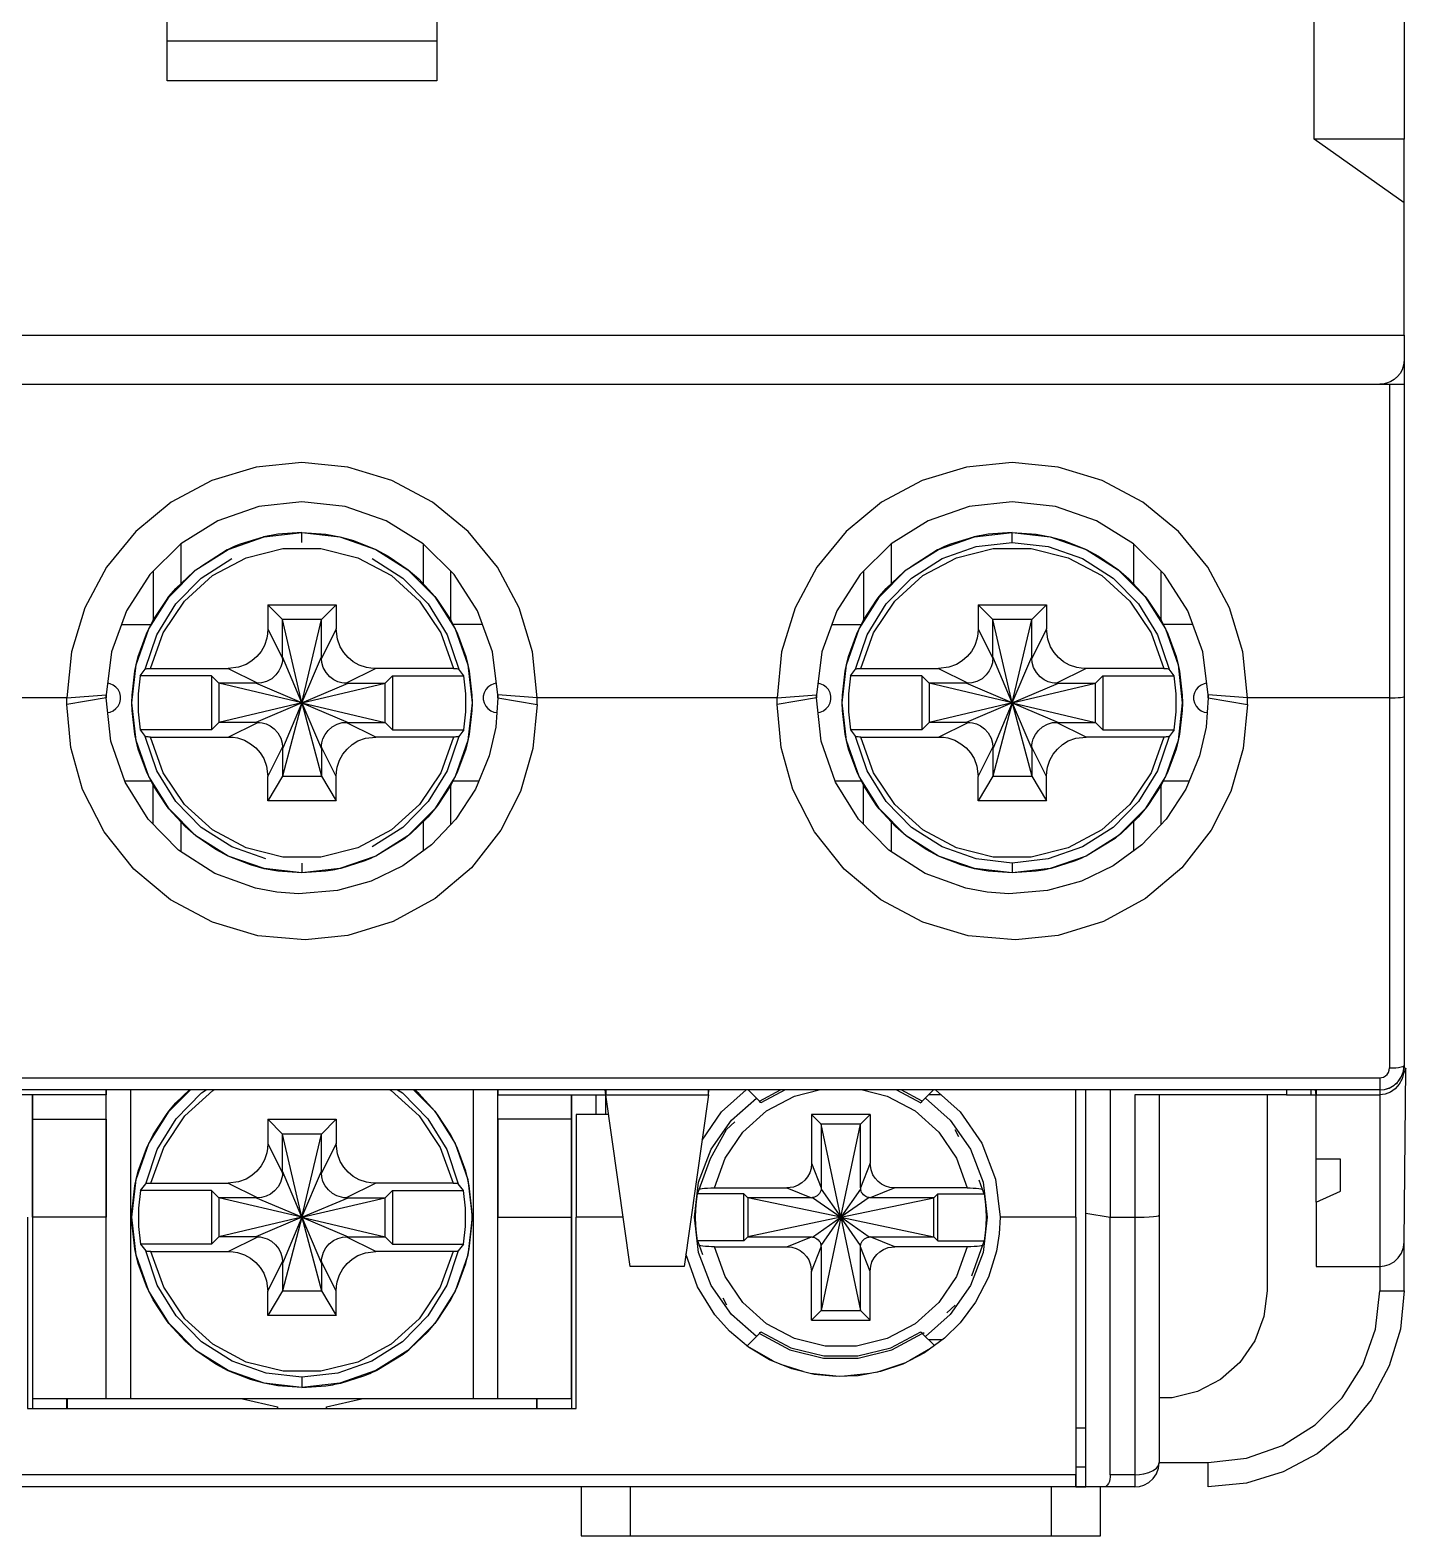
# Model space of a CAD drawing. Header units: millimetres. Extents: x 0 to 57, y 0 to 84.2.
# Drawn here: x 28.95 to 57.03, y 0 to 30.73 of the extents above; entities that cross this region are included whole.
import ezdxf

# ---------------------------------------------------------------- set-up
doc = ezdxf.new("R2010")
doc.units = ezdxf.units.MM

# ---------------------------------------------------------------- blocks, each defined once
blk = doc.blocks.new('LS_39d7f81b31e35bc3add33e63eb86f204_FACE_0')
at = {"color": 141, "linetype": 'Continuous', "true_color": 0x40d9ff}
for p, q in [((57, 56.5), (57, 28.5)), ((37.25, 30.5), (31.75, 30.5)), ((57, 28.5), (55.162, 28.5)), ((57, 27.2), (55.162, 28.5)), ((57, 27.2), (57, 28.5)), ((57, 24.5), (57, 27.2)), ((12, 24.5), (57, 24.5)), ((56.7, 23.5), (56.7, 17.1)), ((32.028, 20.245), (32.028, 19.429)), ((36.972, 20.245), (36.972, 19.429)), ((46.528, 20.245), (46.528, 19.429)), ((51.472, 20.245), (51.472, 19.429)), ((31.461, 19.687), (31.461, 18.681)), ((37.539, 18.681), (37.539, 19.687)), ((45.961, 19.687), (45.961, 18.681)), ((52.039, 18.681), (52.039, 19.687)), ((32.028, 19.409), (32.028, 19.407)), ((46.528, 19.409), (46.528, 19.407)), ((33.8, 19), (35.2, 19)), ((34.1, 18.7), (33.8, 19)), ((34.9, 18.7), (35.2, 19)), ((48.3, 19), (49.7, 19)), ((48.6, 18.7), (48.3, 19)), ((49.4, 18.7), (49.7, 19)), ((30.815, 18.6), (31.42, 18.6)), ((34.1, 17.94), (34.1, 18.7)), ((34.9, 18.7), (34.1, 18.7)), ((34.5, 17), (34.1, 18.7)), ((34.5, 17), (34.9, 18.7)), ((34.9, 17.94), (34.9, 18.7)), ((38.185, 18.6), (37.58, 18.6)), ((45.315, 18.6), (45.92, 18.6)), ((48.6, 17.94), (48.6, 18.7)), ((49.4, 18.7), (48.6, 18.7)), ((49, 17), (48.6, 18.7)), ((49, 17), (49.4, 18.7)), ((49.4, 17.94), (49.4, 18.7)), ((52.685, 18.6), (52.08, 18.6)), ((34.5, 17), (34.1, 17.94)), ((34.5, 17), (34.9, 17.94)), ((49, 17), (48.6, 17.94)), ((49, 17), (49.4, 17.94)), ((32.65, 17.55), (32.65, 16.45)), ((32.8, 17.4), (32.65, 17.55)), ((36.2, 17.4), (36.35, 17.55)), ((36.35, 17.55), (36.35, 16.45)), ((47.15, 17.55), (47.15, 16.45)), ((47.3, 17.4), (47.15, 17.55)), ((50.7, 17.4), (50.85, 17.55)), ((50.85, 17.55), (50.85, 16.45)), ((32.8, 17.4), (32.8, 16.6)), ((34.5, 17), (32.8, 17.4)), ((33.56, 17.4), (32.8, 17.4)), ((34.5, 17), (33.56, 17.4)), ((34.5, 17), (36.2, 17.4)), ((34.5, 17), (35.44, 17.4)), ((35.44, 17.4), (36.2, 17.4)), ((36.2, 16.6), (36.2, 17.4)), ((47.3, 17.4), (47.3, 16.6)), ((49, 17), (47.3, 17.4)), ((48.06, 17.4), (47.3, 17.4)), ((49, 17), (48.06, 17.4)), ((49, 17), (50.7, 17.4)), ((49, 17), (49.94, 17.4)), ((49.94, 17.4), (50.7, 17.4)), ((50.7, 16.6), (50.7, 17.4)), ((29.701, 17.1), (24.799, 17.1)), ((34.5, 17), (32.8, 16.6)), ((34.5, 17), (33.56, 16.6)), ((34.5, 17), (34.1, 15.5)), ((34.5, 17), (34.1, 16.06)), ((34.5, 17), (36.2, 16.6)), ((34.5, 17), (34.9, 15.5)), ((34.5, 17), (35.44, 16.6)), ((34.5, 17), (34.9, 16.06)), ((44.201, 17.1), (39.299, 17.1)), ((49, 17), (47.3, 16.6)), ((49, 17), (48.06, 16.6)), ((49, 17), (48.6, 15.5)), ((49, 17), (48.6, 16.06)), ((49, 17), (50.7, 16.6)), ((49, 17), (49.4, 15.5)), ((49, 17), (49.94, 16.6)), ((49, 17), (49.4, 16.06)), ((56.7, 17.1), (53.799, 17.1)), ((56.7, 17.1), (56.7, 9.548)), ((32.8, 16.6), (32.65, 16.45)), ((33.56, 16.6), (32.8, 16.6)), ((35.44, 16.6), (36.2, 16.6)), ((36.2, 16.6), (36.35, 16.45)), ((47.3, 16.6), (47.15, 16.45)), ((48.06, 16.6), (47.3, 16.6)), ((49.94, 16.6), (50.7, 16.6)), ((50.7, 16.6), (50.85, 16.45)), ((34.1, 16.06), (34.1, 15.5)), ((34.9, 16.06), (34.9, 15.5)), ((48.6, 16.06), (48.6, 15.5)), ((49.4, 16.06), (49.4, 15.5)), ((31.42, 15.4), (30.882, 15.4)), ((34.1, 15.5), (33.8, 15)), ((34.1, 15.5), (34.9, 15.5)), ((34.9, 15.5), (35.2, 15)), ((38.107, 15.4), (37.58, 15.4)), ((45.92, 15.4), (45.382, 15.4)), ((48.6, 15.5), (48.3, 15)), ((48.6, 15.5), (49.4, 15.5)), ((49.4, 15.5), (49.7, 15)), ((52.607, 15.4), (52.08, 15.4)), ((31.461, 14.52), (31.461, 15.319)), ((37.539, 14.516), (37.539, 15.319)), ((45.961, 14.52), (45.961, 15.319)), ((52.039, 14.516), (52.039, 15.319)), ((35.2, 15), (33.8, 15)), ((49.7, 15), (48.3, 15)), ((32.028, 14.571), (32.028, 13.963)), ((36.972, 14.571), (36.972, 13.972)), ((46.528, 14.571), (46.528, 13.963)), ((51.472, 14.571), (51.472, 13.972)), ((57, 9.6), (57, 9.548)), ((40.5, 9), (40.5, 8.6)), ((40.7, 9), (40.692, 9.1)), ((40.7, 9.1), (40.7, 9)), ((40.7, 8.6), (40.7, 9)), ((40.7, 9), (42.8, 9)), ((42.8, 9), (42.808, 9.1)), ((42.8, 9), (42.8, 9.1)), ((47.543, 9), (47.293, 9)), ((50.3, 6.5), (50.3, 9.1)), ((50.5, 6.587), (50.5, 9.1)), ((51, 9.1), (51, 6.5)), ((55.1, 9), (55.1, 9.1)), ((55.1, 9), (55.2, 9)), ((55.2, 9), (55.192, 9.1)), ((30.5, 8.5), (30.5, 6.5)), ((33.8, 8.5), (35.2, 8.5)), ((34.1, 8.2), (33.8, 8.5)), ((34.9, 8.2), (35.2, 8.5)), ((38.5, 8.5), (38.5, 6.5)), ((45.1, 8.4), (44.9, 8.6)), ((46.1, 8.6), (44.9, 8.6)), ((45.1, 8.4), (45.1, 7.102)), ((45.9, 8.4), (45.1, 8.4)), ((45.5, 6.5), (45.1, 8.4)), ((45.5, 6.5), (45.9, 8.4)), ((45.9, 8.4), (46.1, 8.6)), ((45.9, 7.102), (45.9, 8.4)), ((34.1, 7.44), (34.1, 8.2)), ((34.9, 8.2), (34.1, 8.2)), ((34.5, 6.5), (34.1, 8.2)), ((34.5, 6.5), (34.9, 8.2)), ((34.9, 7.44), (34.9, 8.2)), ((47.912, 8.144), (47.831, 8.287)), ((34.5, 6.5), (34.1, 7.44)), ((34.5, 6.5), (34.9, 7.44)), ((32.65, 7.05), (32.65, 5.95)), ((32.8, 6.9), (32.65, 7.05)), ((32.8, 6.9), (32.8, 6.1)), ((34.5, 6.5), (32.8, 6.9)), ((33.56, 6.9), (32.8, 6.9)), ((34.5, 6.5), (33.56, 6.9)), ((34.5, 6.5), (36.2, 6.9)), ((34.5, 6.5), (35.44, 6.9)), ((35.44, 6.9), (36.2, 6.9)), ((36.2, 6.9), (36.35, 7.05)), ((36.2, 6.1), (36.2, 6.9)), ((36.35, 7.05), (36.35, 5.95)), ((43.6, 6.9), (43.52, 6.98)), ((43.52, 6.02), (43.52, 6.98)), ((43.6, 6.9), (43.6, 6.1)), ((45.5, 6.5), (43.6, 6.9)), ((44.898, 6.9), (43.6, 6.9)), ((45.5, 6.5), (47.4, 6.9)), ((47.4, 6.9), (46.102, 6.9)), ((47.4, 6.9), (47.48, 6.98)), ((47.4, 6.1), (47.4, 6.9)), ((47.48, 6.02), (47.48, 6.98)), ((30.5, 2.8), (30.5, 6.5)), ((34.5, 6.5), (32.8, 6.1)), ((34.5, 6.5), (33.56, 6.1)), ((34.5, 6.5), (34.1, 5)), ((34.5, 6.5), (34.1, 5.56)), ((34.5, 6.5), (36.2, 6.1)), ((34.5, 6.5), (34.9, 5)), ((34.5, 6.5), (35.44, 6.1)), ((34.5, 6.5), (34.9, 5.56)), ((38.5, 2.8), (38.5, 6.5)), ((41.057, 6.5), (40.1, 6.5)), ((42.514, 6.5), (42.535, 6.5)), ((45.5, 6.5), (43.6, 6.1)), ((45.5, 6.5), (45.1, 4.6)), ((45.5, 6.5), (45.9, 4.6)), ((45.5, 6.5), (47.4, 6.1)), ((48.486, 6.5), (48.465, 6.5)), ((50.3, 6.5), (48.75, 6.5)), ((50.3, 6.5), (50.3, 1.248)), ((50.5, 6.587), (51, 6.5)), ((50.5, 1), (50.5, 6.587)), ((32.8, 6.1), (32.65, 5.95)), ((33.56, 6.1), (32.8, 6.1)), ((35.44, 6.1), (36.2, 6.1)), ((36.2, 6.1), (36.35, 5.95)), ((43.6, 6.1), (43.52, 6.02)), ((43.6, 6.1), (44.898, 6.1)), ((45.1, 5.898), (45.1, 4.6)), ((45.9, 4.6), (45.9, 5.898)), ((46.102, 6.1), (47.4, 6.1)), ((47.4, 6.1), (47.48, 6.02)), ((34.1, 5.56), (34.1, 5)), ((34.9, 5.56), (34.9, 5)), ((34.1, 5), (33.8, 4.5)), ((34.1, 5), (34.9, 5)), ((34.9, 5), (35.2, 4.5)), ((43.088, 4.856), (43.169, 4.713)), ((47.665, 4.548), (47.836, 4.708)), ((35.2, 4.5), (33.8, 4.5)), ((45.1, 4.6), (44.9, 4.4)), ((44.9, 4.4), (46.1, 4.4)), ((45.1, 4.6), (45.9, 4.6)), ((45.9, 4.6), (46.1, 4.4)), ((43.838, 4.131), (43.585, 3.878)), ((47.41, 3.883), (47.162, 4.131)), ((47.17, 4.123), (47.203, 4.147)), ((47.57, 4), (47.293, 4)), ((44.123, 3.562), (43.6, 3.866)), ((47.331, 3.826), (46.911, 3.582)), ((44.732, 3.351), (44.275, 3.5)), ((46.8, 3.524), (46.226, 3.337)), ((45.465, 3.254), (44.874, 3.316)), ((46.089, 3.312), (45.576, 3.258)), ((29.703, 2.6), (29.703, 2.8)), ((29.707, 2.8), (29.707, 2.6)), ((39.293, 2.6), (39.293, 2.8)), ((39.297, 2.8), (39.297, 2.6)), ((50.5, 2.2), (50.3, 2.2)), ((50.3, 1.248), (18.7, 1.248)), ((50.5, 1.4), (50.3, 1.4)), ((50.876, 1), (18.124, 1)), ((50.3, 1), (18.7, 1)), ((50.3, 1), (50.5, 1)), ((50.876, 1), (50.5, 1)), ((51.5, 1), (50.876, 1))]:
    blk.add_line(p, q, dxfattribs=at)
for points in [[(37.25, 29.692), (31.75, 29.692), (31.75, 35.2), (37.25, 35.2), (37.25, 29.692)], [(55.162, 28.5), (55.162, 32.4), (44.9, 32.4), (44.9, 33)], [(57, 24.5), (57, 24), (57, 23.5)], [(57, 24), (56.989, 23.891), (56.959, 23.796), (56.916, 23.721), (56.861, 23.654), (56.794, 23.597), (56.724, 23.553), (56.662, 23.526), (56.589, 23.507), (56.5, 23.5)], [(56.896, 23.696), (56.891, 23.688), (56.881, 23.678)], [(12.3, 23.5), (12.5, 23.5), (56.5, 23.5), (56.7, 23.5)], [(56.612, 23.513), (56.611, 23.513), (56.611, 23.512)], [(56.7, 23.5), (56.992, 23.5), (57, 23.5)], [(56.7, 23.5), (56.767, 23.5), (56.83, 23.5), (56.887, 23.5), (56.935, 23.5), (56.97, 23.5), (56.992, 23.5)], [(56.718, 23.55), (56.717, 23.55), (56.714, 23.548)], [(56.831, 23.629), (56.812, 23.609), (56.8, 23.602)], [(57, 23.5), (57, 17.126), (57, 9.6)], [(39.299, 17.1), (39.208, 18.036), (38.934, 18.937), (38.491, 19.767), (37.894, 20.494), (37.167, 21.091), (36.337, 21.534), (35.436, 21.808), (34.5, 21.9), (33.564, 21.808), (32.663, 21.534), (31.833, 21.091), (31.106, 20.494), (30.509, 19.767), (30.066, 18.937), (29.792, 18.036), (29.701, 17.1)], [(53.799, 17.1), (53.708, 18.036), (53.434, 18.937), (52.991, 19.767), (52.394, 20.494), (51.667, 21.091), (50.837, 21.534), (49.936, 21.808), (49, 21.9), (48.064, 21.808), (47.163, 21.534), (46.333, 21.091), (45.606, 20.494), (45.009, 19.767), (44.566, 18.937), (44.292, 18.036), (44.201, 17.1)], [(38.5, 17.159), (38.388, 18.039), (38.085, 18.873), (37.606, 19.62), (36.974, 20.243), (36.22, 20.711), (35.382, 21.002), (34.5, 21.1), (33.618, 21.002), (32.78, 20.711), (32.026, 20.243), (31.394, 19.62), (30.915, 18.873), (30.612, 18.039), (30.5, 17.159)], [(53, 17.159), (52.888, 18.039), (52.585, 18.873), (52.106, 19.62), (51.474, 20.243), (50.72, 20.711), (49.882, 21.002), (49, 21.1), (48.118, 21.002), (47.28, 20.711), (46.526, 20.243), (45.894, 19.62), (45.415, 18.873), (45.112, 18.039), (45, 17.159)], [(34.5, 13.529), (33.728, 13.616), (32.994, 13.872), (32.336, 14.286), (31.786, 14.836), (31.372, 15.494), (31.116, 16.228), (31.029, 17), (31.116, 17.772), (31.372, 18.506), (31.786, 19.164), (32.336, 19.714), (32.994, 20.128), (33.728, 20.384), (34.5, 20.471)], [(34.5, 20.473), (34.01, 20.438), (33.871, 20.415), (33.826, 20.407), (33.72, 20.384), (33.716, 20.383), (33.706, 20.381), (33.237, 20.235), (33.116, 20.185), (33.078, 20.168), (33.06, 20.16), (32.982, 20.123), (32.979, 20.122), (32.973, 20.119), (32.435, 19.776)], [(34.5, 20.272), (34.5, 20.471), (34.5, 20.473)], [(34.5, 20.473), (34.99, 20.438), (35.273, 20.386), (35.55, 20.31), (36.007, 20.129), (36.26, 19.993), (36.665, 19.715), (36.882, 19.527), (37.215, 19.165), (37.269, 19.095), (37.537, 18.683), (37.629, 18.507), (37.675, 18.406), (37.842, 17.944), (37.886, 17.773), (37.913, 17.643), (37.969, 17.155), (37.973, 17), (37.969, 16.845), (37.913, 16.357), (37.886, 16.227), (37.842, 16.056), (37.675, 15.594), (37.629, 15.493), (37.537, 15.317), (37.269, 14.905), (37.215, 14.835), (37.072, 14.666), (36.717, 14.327), (36.691, 14.306), (36.683, 14.3), (36.68, 14.297), (36.678, 14.295), (36.619, 14.249), (36.612, 14.243), (36.598, 14.232), (36.567, 14.21), (36.027, 13.881), (36.021, 13.878), (36.018, 13.877), (35.94, 13.84), (35.922, 13.832), (35.884, 13.815), (35.763, 13.765), (35.294, 13.619), (35.284, 13.617), (35.28, 13.616), (35.174, 13.593), (35.129, 13.585), (34.99, 13.562), (34.5, 13.527)], [(34.5, 20.471), (35.272, 20.384), (36.006, 20.128), (36.664, 19.714), (37.214, 19.164), (37.628, 18.506), (37.884, 17.772), (37.971, 17), (37.884, 16.228), (37.628, 15.494), (37.214, 14.836), (36.664, 14.286), (36.006, 13.872), (35.272, 13.616), (34.5, 13.529)], [(49, 13.529), (48.228, 13.616), (47.494, 13.872), (46.836, 14.286), (46.286, 14.836), (45.872, 15.494), (45.616, 16.228), (45.529, 17), (45.616, 17.772), (45.872, 18.506), (46.286, 19.164), (46.836, 19.714), (47.494, 20.128), (48.228, 20.384), (49, 20.471)], [(49, 20.473), (48.51, 20.438), (48.371, 20.415), (48.326, 20.407), (48.22, 20.384), (48.216, 20.383), (48.206, 20.381), (47.737, 20.235), (47.616, 20.185), (47.578, 20.168), (47.56, 20.16), (47.482, 20.123), (47.479, 20.122), (47.473, 20.119), (46.935, 19.776)], [(49, 20.272), (49, 20.471), (49, 20.473)], [(49, 20.473), (49.49, 20.438), (49.773, 20.386), (50.05, 20.31), (50.507, 20.129), (50.76, 19.993), (51.165, 19.715), (51.382, 19.527), (51.715, 19.165), (51.769, 19.095), (52.037, 18.683), (52.129, 18.507), (52.175, 18.406), (52.342, 17.944), (52.386, 17.773), (52.413, 17.643), (52.469, 17.155), (52.473, 17), (52.469, 16.845), (52.413, 16.357), (52.386, 16.227), (52.342, 16.056), (52.175, 15.594), (52.129, 15.493), (52.037, 15.317), (51.769, 14.905), (51.715, 14.835), (51.572, 14.666), (51.217, 14.327), (51.191, 14.306), (51.183, 14.3), (51.18, 14.297), (51.178, 14.295), (51.119, 14.249), (51.112, 14.243), (51.098, 14.232), (51.067, 14.21), (50.527, 13.881), (50.521, 13.878), (50.518, 13.877), (50.44, 13.84), (50.422, 13.832), (50.384, 13.815), (50.263, 13.765), (49.794, 13.619), (49.784, 13.617), (49.78, 13.616), (49.674, 13.593), (49.629, 13.585), (49.49, 13.562), (49, 13.527)], [(49, 20.471), (49.772, 20.384), (50.506, 20.128), (51.164, 19.714), (51.714, 19.164), (52.128, 18.506), (52.384, 17.772), (52.471, 17), (52.384, 16.228), (52.128, 15.494), (51.714, 14.836), (51.164, 14.286), (50.506, 13.872), (49.772, 13.616), (49, 13.529)], [(31.406, 17.7), (31.668, 18.43), (32.1, 19.074), (32.675, 19.595), (33.36, 19.96), (34.112, 20.148), (34.888, 20.148), (35.64, 19.96), (36.325, 19.595), (36.9, 19.074), (37.332, 18.43), (37.594, 17.7)], [(45.801, 17.686), (46.037, 18.387), (46.424, 19.018), (46.943, 19.545), (47.568, 19.942), (48.265, 20.188), (49, 20.272)], [(45.906, 17.7), (46.168, 18.43), (46.6, 19.074), (47.175, 19.595), (47.86, 19.96), (48.612, 20.148), (49.388, 20.148), (50.14, 19.96), (50.825, 19.595), (51.4, 19.074), (51.832, 18.43), (52.094, 17.7)], [(49, 20.272), (49.735, 20.188), (50.432, 19.942), (51.057, 19.545), (51.576, 19.018), (51.963, 18.387), (52.199, 17.686)], [(34.5, 13.527), (34.01, 13.562), (33.727, 13.614), (33.45, 13.69), (32.993, 13.871), (32.74, 14.007), (32.335, 14.285), (32.118, 14.473), (31.785, 14.835), (31.731, 14.905), (31.463, 15.317), (31.371, 15.493), (31.325, 15.594), (31.158, 16.056), (31.114, 16.227), (31.087, 16.357), (31.031, 16.845), (31.027, 17), (31.031, 17.155), (31.087, 17.643), (31.114, 17.773), (31.158, 17.944), (31.325, 18.406), (31.371, 18.507), (31.463, 18.683), (31.731, 19.095), (31.785, 19.165), (31.928, 19.334), (32.283, 19.673), (32.309, 19.694), (32.317, 19.7), (32.32, 19.703), (32.322, 19.705), (32.333, 19.712)], [(31.301, 17.686), (31.537, 18.387), (31.924, 19.018), (32.443, 19.545), (33.068, 19.942)], [(35.932, 19.942), (36.557, 19.545), (37.076, 19.018), (37.463, 18.387), (37.699, 17.686)], [(49, 13.527), (48.51, 13.562), (48.227, 13.614), (47.95, 13.69), (47.493, 13.871), (47.24, 14.007), (46.835, 14.285), (46.618, 14.473), (46.285, 14.835), (46.231, 14.905), (45.963, 15.317), (45.871, 15.493), (45.825, 15.594), (45.658, 16.056), (45.614, 16.227), (45.587, 16.357), (45.531, 16.845), (45.527, 17), (45.531, 17.155), (45.587, 17.643), (45.614, 17.773), (45.658, 17.944), (45.825, 18.406), (45.871, 18.507), (45.963, 18.683), (46.231, 19.095), (46.285, 19.165), (46.428, 19.334), (46.783, 19.673), (46.809, 19.694), (46.817, 19.7), (46.82, 19.703), (46.822, 19.705), (46.833, 19.712)], [(33.8, 19), (33.8, 18.508), (34.1, 17.904), (34.1, 17.94)], [(35.2, 19), (35.2, 18.508), (34.9, 17.904), (34.9, 17.94)], [(48.3, 19), (48.3, 18.508), (48.6, 17.904), (48.6, 17.94)], [(49.7, 19), (49.7, 18.508), (49.4, 17.904), (49.4, 17.94)], [(33.8, 18.508), (33.795, 18.407), (33.781, 18.315), (33.734, 18.17), (33.665, 18.048), (33.578, 17.944), (33.478, 17.853), (33.36, 17.78), (33.204, 17.723), (32.992, 17.7)], [(36.008, 17.7), (35.907, 17.705), (35.815, 17.719), (35.67, 17.766), (35.548, 17.835), (35.444, 17.922), (35.353, 18.022), (35.28, 18.14), (35.223, 18.296), (35.2, 18.508)], [(48.3, 18.508), (48.295, 18.407), (48.281, 18.315), (48.234, 18.17), (48.165, 18.048), (48.078, 17.944), (47.978, 17.853), (47.86, 17.78), (47.704, 17.723), (47.492, 17.7)], [(50.508, 17.7), (50.407, 17.705), (50.315, 17.719), (50.17, 17.766), (50.048, 17.835), (49.944, 17.922), (49.853, 18.022), (49.78, 18.14), (49.723, 18.296), (49.7, 18.508)], [(34.1, 17.904), (34.099, 17.864), (34.093, 17.815), (34.071, 17.733), (34.029, 17.648), (33.968, 17.567), (33.884, 17.491), (33.779, 17.434), (33.677, 17.405), (33.596, 17.4)], [(35.404, 17.4), (35.364, 17.401), (35.315, 17.407), (35.233, 17.429), (35.148, 17.471), (35.067, 17.532), (34.991, 17.616), (34.934, 17.721), (34.905, 17.823), (34.9, 17.904)], [(48.6, 17.904), (48.599, 17.864), (48.593, 17.815), (48.571, 17.733), (48.529, 17.648), (48.468, 17.567), (48.384, 17.491), (48.279, 17.434), (48.177, 17.405), (48.096, 17.4)], [(49.904, 17.4), (49.864, 17.401), (49.815, 17.407), (49.733, 17.429), (49.648, 17.471), (49.567, 17.532), (49.491, 17.616), (49.434, 17.721), (49.405, 17.823), (49.4, 17.904)], [(31.194, 17.55), (31.154, 17.184), (31.154, 16.816), (31.194, 16.45)], [(32.65, 17.55), (31.194, 17.55), (31.301, 17.686)], [(31.301, 17.686), (31.307, 17.69), (31.319, 17.693), (31.336, 17.696), (31.357, 17.698), (31.381, 17.7), (31.406, 17.7)], [(31.406, 17.7), (32.992, 17.7), (33.596, 17.4), (33.56, 17.4)], [(37.594, 17.7), (36.008, 17.7), (35.404, 17.4), (35.44, 17.4)], [(36.35, 17.55), (37.806, 17.55), (37.699, 17.686)], [(37.594, 17.7), (37.619, 17.7), (37.643, 17.698), (37.664, 17.696), (37.681, 17.693), (37.693, 17.69), (37.699, 17.686)], [(37.806, 16.45), (37.846, 16.816), (37.846, 17.184), (37.806, 17.55)], [(45.694, 17.55), (45.654, 17.184), (45.654, 16.816), (45.694, 16.45)], [(47.15, 17.55), (45.694, 17.55), (45.801, 17.686)], [(45.801, 17.686), (45.807, 17.69), (45.819, 17.693), (45.836, 17.696), (45.857, 17.698), (45.881, 17.7), (45.906, 17.7)], [(45.906, 17.7), (47.492, 17.7), (48.096, 17.4), (48.06, 17.4)], [(52.094, 17.7), (50.508, 17.7), (49.904, 17.4), (49.94, 17.4)], [(50.85, 17.55), (52.306, 17.55), (52.199, 17.686)], [(52.094, 17.7), (52.119, 17.7), (52.143, 17.698), (52.164, 17.696), (52.181, 17.693), (52.193, 17.69), (52.199, 17.686)], [(52.306, 16.45), (52.346, 16.816), (52.346, 17.184), (52.306, 17.55)], [(30.533, 16.804), (30.581, 16.811), (30.646, 16.838), (30.703, 16.88), (30.749, 16.933), (30.781, 16.996), (30.798, 17.065), (30.798, 17.135), (30.781, 17.204), (30.749, 17.267), (30.703, 17.32), (30.646, 17.362), (30.581, 17.389), (30.53, 17.397)], [(38.47, 17.397), (38.419, 17.389), (38.354, 17.362), (38.297, 17.32), (38.251, 17.267), (38.219, 17.204), (38.202, 17.135), (38.202, 17.065), (38.219, 16.996), (38.251, 16.933), (38.297, 16.88), (38.354, 16.838), (38.419, 16.811), (38.478, 16.802)], [(45.033, 16.804), (45.081, 16.811), (45.146, 16.838), (45.203, 16.88), (45.249, 16.933), (45.281, 16.996), (45.298, 17.065), (45.298, 17.135), (45.281, 17.204), (45.249, 17.267), (45.203, 17.32), (45.146, 17.362), (45.081, 17.389), (45.03, 17.397)], [(52.97, 17.397), (52.919, 17.389), (52.854, 17.362), (52.797, 17.32), (52.751, 17.267), (52.719, 17.204), (52.702, 17.135), (52.702, 17.065), (52.719, 16.996), (52.751, 16.933), (52.797, 16.88), (52.854, 16.838), (52.919, 16.811), (52.978, 16.802)], [(29.701, 17.1), (30.5, 17.159), (30.5, 17.1), (29.7, 16.961), (29.701, 17.1)], [(39.3, 16.961), (39.215, 16.065), (38.96, 15.186), (38.56, 14.4), (37.958, 13.632), (37.216, 13.003), (36.364, 12.538), (35.435, 12.253), (34.564, 12.162), (33.6, 12.246), (32.673, 12.522), (31.817, 12.981), (31.07, 13.603), (30.462, 14.366), (30.023, 15.231), (29.78, 16.088), (29.7, 16.961)], [(30.5, 17.099), (30.5, 17.1), (30.501, 17.162)], [(38.5, 17.1), (38.455, 16.501), (38.321, 15.917), (38.041, 15.24), (37.644, 14.627), (37.145, 14.1), (36.562, 13.672), (35.914, 13.358), (35.222, 13.166), (34.429, 13.101), (33.988, 13.133), (33.554, 13.214), (32.724, 13.516), (31.98, 13.994), (31.358, 14.625), (30.889, 15.378), (30.599, 16.216), (30.5, 17.1)], [(38.5, 17.098), (38.5, 17.1), (38.499, 17.162)], [(39.299, 17.1), (38.5, 17.159), (38.5, 17.1), (39.3, 16.961), (39.299, 17.1)], [(44.201, 17.1), (45, 17.159), (45, 17.1), (44.2, 16.961), (44.201, 17.1)], [(53.8, 16.961), (53.715, 16.065), (53.46, 15.186), (53.06, 14.4), (52.458, 13.632), (51.716, 13.003), (50.864, 12.538), (49.935, 12.253), (49.064, 12.162), (48.1, 12.246), (47.173, 12.522), (46.317, 12.981), (45.57, 13.603), (44.962, 14.366), (44.523, 15.231), (44.28, 16.088), (44.2, 16.961)], [(45, 17.099), (45, 17.1), (45.001, 17.162)], [(53, 17.1), (52.955, 16.501), (52.821, 15.917), (52.541, 15.24), (52.144, 14.627), (51.645, 14.1), (51.062, 13.672), (50.414, 13.358), (49.722, 13.166), (48.929, 13.101), (48.488, 13.133), (48.054, 13.214), (47.224, 13.516), (46.48, 13.994), (45.858, 14.625), (45.389, 15.378), (45.099, 16.216), (45, 17.1)], [(53, 17.098), (53, 17.1), (52.999, 17.162)], [(53.799, 17.1), (53, 17.159), (53, 17.1), (53.8, 16.961), (53.799, 17.1)], [(56.7, 17.1), (56.758, 17.101), (56.815, 17.102), (56.876, 17.105), (56.928, 17.109), (56.967, 17.114), (56.992, 17.12), (57, 17.126)], [(31.406, 16.3), (32.992, 16.3), (33.596, 16.6), (33.56, 16.6)], [(33.596, 16.6), (33.636, 16.599), (33.685, 16.593), (33.767, 16.571), (33.852, 16.529), (33.933, 16.468), (34.009, 16.384), (34.066, 16.279), (34.095, 16.177), (34.1, 16.096)], [(34.9, 16.096), (34.901, 16.136), (34.907, 16.185), (34.929, 16.267), (34.971, 16.352), (35.032, 16.433), (35.116, 16.509), (35.221, 16.566), (35.323, 16.595), (35.404, 16.6)], [(37.594, 16.3), (36.008, 16.3), (35.404, 16.6), (35.44, 16.6)], [(45.906, 16.3), (47.492, 16.3), (48.096, 16.6), (48.06, 16.6)], [(48.096, 16.6), (48.136, 16.599), (48.185, 16.593), (48.267, 16.571), (48.352, 16.529), (48.433, 16.468), (48.509, 16.384), (48.566, 16.279), (48.595, 16.177), (48.6, 16.096)], [(49.4, 16.096), (49.401, 16.136), (49.407, 16.185), (49.429, 16.267), (49.471, 16.352), (49.532, 16.433), (49.616, 16.509), (49.721, 16.566), (49.823, 16.595), (49.904, 16.6)], [(52.094, 16.3), (50.508, 16.3), (49.904, 16.6), (49.94, 16.6)], [(32.65, 16.45), (31.194, 16.45), (31.301, 16.314)], [(31.406, 16.3), (31.381, 16.3), (31.357, 16.302), (31.336, 16.304), (31.319, 16.307), (31.307, 16.31), (31.301, 16.314)], [(33.765, 13.812), (33.068, 14.058), (32.443, 14.455), (31.924, 14.982), (31.537, 15.613), (31.301, 16.314)], [(37.594, 16.3), (37.332, 15.57), (36.9, 14.926), (36.325, 14.405), (35.64, 14.04), (34.888, 13.852), (34.112, 13.852), (33.36, 14.04), (32.675, 14.405), (32.1, 14.926), (31.668, 15.57), (31.406, 16.3)], [(32.992, 16.3), (33.093, 16.295), (33.185, 16.281), (33.33, 16.234), (33.452, 16.165), (33.556, 16.078), (33.647, 15.978), (33.72, 15.86), (33.777, 15.704), (33.8, 15.492)], [(35.2, 15.492), (35.205, 15.593), (35.219, 15.685), (35.266, 15.83), (35.335, 15.952), (35.422, 16.056), (35.522, 16.147), (35.64, 16.22), (35.796, 16.277), (36.008, 16.3)], [(37.699, 16.314), (37.463, 15.613), (37.076, 14.982), (36.557, 14.455), (35.932, 14.058)], [(36.35, 16.45), (37.806, 16.45), (37.699, 16.314)], [(37.699, 16.314), (37.693, 16.31), (37.681, 16.307), (37.664, 16.304), (37.643, 16.302), (37.619, 16.3), (37.594, 16.3)], [(47.15, 16.45), (45.694, 16.45), (45.801, 16.314)], [(45.906, 16.3), (45.881, 16.3), (45.857, 16.302), (45.836, 16.304), (45.819, 16.307), (45.807, 16.31), (45.801, 16.314)], [(49, 13.728), (48.265, 13.812), (47.568, 14.058), (46.943, 14.455), (46.424, 14.982), (46.037, 15.613), (45.801, 16.314)], [(52.094, 16.3), (51.832, 15.57), (51.4, 14.926), (50.825, 14.405), (50.14, 14.04), (49.388, 13.852), (48.612, 13.852), (47.86, 14.04), (47.175, 14.405), (46.6, 14.926), (46.168, 15.57), (45.906, 16.3)], [(47.492, 16.3), (47.593, 16.295), (47.685, 16.281), (47.83, 16.234), (47.952, 16.165), (48.056, 16.078), (48.147, 15.978), (48.22, 15.86), (48.277, 15.704), (48.3, 15.492)], [(52.199, 16.314), (51.963, 15.613), (51.576, 14.982), (51.057, 14.455), (50.432, 14.058), (49.735, 13.812), (49, 13.728)], [(49.7, 15.492), (49.705, 15.593), (49.719, 15.685), (49.766, 15.83), (49.835, 15.952), (49.922, 16.056), (50.022, 16.147), (50.14, 16.22), (50.296, 16.277), (50.508, 16.3)], [(50.85, 16.45), (52.306, 16.45), (52.199, 16.314)], [(52.199, 16.314), (52.193, 16.31), (52.181, 16.307), (52.164, 16.304), (52.143, 16.302), (52.119, 16.3), (52.094, 16.3)], [(33.8, 15), (33.8, 15.492), (34.1, 16.096), (34.1, 16.06)], [(35.2, 15), (35.2, 15.492), (34.9, 16.096), (34.9, 16.06)], [(48.3, 15), (48.3, 15.492), (48.6, 16.096), (48.6, 16.06)], [(49.7, 15), (49.7, 15.492), (49.4, 16.096), (49.4, 16.06)], [(34.5, 13.728), (34.5, 13.529), (34.5, 13.527)], [(49, 13.728), (49, 13.529), (49, 13.527)], [(56.5, 9.1), (56.597, 9.11), (56.691, 9.138), (56.794, 9.195), (56.88, 9.275), (56.945, 9.373), (56.986, 9.483), (57, 9.6)], [(56.5, 9.348), (56.539, 9.352), (56.576, 9.363), (56.617, 9.385), (56.651, 9.417), (56.678, 9.457), (56.694, 9.5), (56.7, 9.548)], [(57.035, 9.545), (56.989, 9.434), (56.958, 9.328), (56.897, 9.214), (56.815, 9.122), (56.718, 9.055), (56.611, 9.014), (56.5, 9)], [(56.7, 9.548), (56.767, 9.549), (56.83, 9.553), (56.887, 9.559), (56.935, 9.568), (56.97, 9.577), (56.992, 9.588), (57, 9.6)], [(56.988, 9.5), (56.999, 9.548), (57.035, 9.545)], [(57, 5), (57, 6), (57.035, 9.545)], [(12.5, 9.221), (12.5, 9.348), (56.5, 9.348), (56.5, 5)], [(56.5, 9.348), (56.5, 9.281), (56.5, 9.221), (56.5, 9.17), (56.5, 9.132), (56.5, 9.108), (56.5, 9.1)], [(56.82, 9.22), (56.861, 9.254), (56.87, 9.266)], [(56.902, 9.308), (56.927, 9.341), (56.935, 9.357)], [(56.955, 9.4), (56.974, 9.439), (56.981, 9.47)], [(56.5, 9.1), (12.5, 9.1), (12.5, 9.108), (12.5, 5)], [(30.5, 8.5), (30.5, 9), (28.3, 9)], [(29, 8.5), (29, 9), (29, 2.6)], [(30.5, 6.5), (30.5, 9.1), (30.5, 9)], [(31, 9.1), (31, 2.8), (38, 2.8), (38, 9.1)], [(34.5, 3.027), (34.01, 3.062), (33.727, 3.114), (33.45, 3.19), (32.993, 3.371), (32.74, 3.507), (32.335, 3.785), (32.118, 3.973), (31.785, 4.335), (31.731, 4.405), (31.463, 4.817), (31.371, 4.993), (31.325, 5.094), (31.158, 5.556), (31.114, 5.727), (31.087, 5.857), (31.031, 6.345), (31.027, 6.5), (31.031, 6.655), (31.087, 7.143), (31.114, 7.273), (31.158, 7.444), (31.325, 7.906), (31.371, 8.007), (31.463, 8.183), (31.731, 8.595), (31.785, 8.665), (31.928, 8.834), (32.207, 9.1)], [(34.5, 3.029), (33.728, 3.116), (32.994, 3.372), (32.336, 3.786), (31.786, 4.336), (31.372, 4.994), (31.116, 5.728), (31.029, 6.5), (31.116, 7.272), (31.372, 8.006), (31.786, 8.664), (32.221, 9.1)], [(31.31, 7.186), (31.546, 7.885), (31.932, 8.513), (32.45, 9.038), (32.547, 9.1)], [(31.415, 7.2), (31.677, 7.927), (32.108, 8.57), (32.681, 9.088), (32.703, 9.1)], [(34.5, 3.027), (34.99, 3.062), (35.129, 3.085), (35.174, 3.093), (35.28, 3.116), (35.284, 3.117), (35.294, 3.119), (35.763, 3.265), (35.884, 3.315), (35.922, 3.332), (35.94, 3.34), (36.018, 3.377), (36.021, 3.378), (36.027, 3.381), (36.567, 3.71), (36.598, 3.732), (36.612, 3.743), (36.619, 3.749), (36.678, 3.795), (36.68, 3.797), (36.683, 3.8), (36.691, 3.806), (36.717, 3.827), (37.072, 4.166), (37.215, 4.335), (37.269, 4.405), (37.537, 4.817), (37.629, 4.993), (37.675, 5.094), (37.842, 5.556), (37.886, 5.727), (37.913, 5.857), (37.969, 6.345), (37.973, 6.5), (37.969, 6.655), (37.913, 7.143), (37.886, 7.273), (37.842, 7.444), (37.675, 7.906), (37.629, 8.007), (37.537, 8.183), (37.269, 8.595), (37.215, 8.665), (36.882, 9.027), (36.798, 9.1)], [(36.779, 9.1), (37.214, 8.664), (37.628, 8.006), (37.884, 7.272), (37.971, 6.5), (37.884, 5.728), (37.628, 4.994), (37.214, 4.336), (36.664, 3.786), (36.006, 3.372), (35.272, 3.116), (34.5, 3.029)], [(36.297, 9.1), (36.319, 9.088), (36.892, 8.57), (37.323, 7.927), (37.585, 7.2)], [(36.453, 9.1), (36.55, 9.038), (37.068, 8.513), (37.454, 7.885), (37.69, 7.186)], [(38.5, 6.5), (38.5, 9.1), (38.5, 9)], [(38.5, 8.5), (38.5, 9), (40.7, 9)], [(40, 8.5), (40, 9), (40, 2.6)], [(42.8, 9), (42.3, 5.5), (41.2, 5.5), (40.7, 9)], [(42.514, 6.5), (42.596, 7.215), (42.856, 7.888), (43.265, 8.48), (43.775, 8.932)], [(42.668, 8.077), (43.067, 8.655), (43.569, 9.1)], [(42.92, 7.1), (43.141, 7.706), (43.502, 8.24), (43.982, 8.671), (44.552, 8.974), (45.059, 9.1)], [(43.607, 9.1), (43.838, 8.869), (44.271, 9.1)], [(44.365, 9.1), (43.87, 8.838), (43.866, 8.841), (43.855, 8.852), (43.838, 8.869)], [(45.941, 9.1), (46.448, 8.974), (47.018, 8.671), (47.498, 8.24), (47.859, 7.706), (48.08, 7.1)], [(46.635, 9.1), (47.13, 8.838), (47.134, 8.841), (47.145, 8.852), (47.162, 8.869)], [(47.393, 9.1), (47.162, 8.869), (46.729, 9.1)], [(47.225, 8.932), (47.735, 8.48), (48.144, 7.888), (48.404, 7.215), (48.486, 6.5)], [(47.431, 9.1), (47.933, 8.655), (48.378, 8.01), (48.656, 7.278), (48.75, 6.5)], [(54.6, 9), (51.5, 9), (51.5, 6.5)], [(52, 9), (52, 6.544), (52, 1.5), (53, 1.5)], [(54.2, 9), (54.2, 5), (54.136, 4.474), (53.948, 3.978), (53.647, 3.541), (53.25, 3.189), (52.78, 2.943), (52.265, 2.816), (52, 2.816)], [(54.6, 9.1), (54.6, 9), (55.1, 9)], [(55.2, 6.812), (55.2, 9.1), (55.2, 9)], [(55.2, 9), (56.5, 9), (56.5, 5.5)], [(55.2, 6.812), (55.7, 7.031), (55.7, 7.688), (55.2, 7.688), (55.2, 9)], [(56.5, 9.1), (56.592, 9.108), (56.595, 9.109)], [(56.62, 9.117), (56.679, 9.133), (56.684, 9.136)], [(56.725, 9.157), (56.777, 9.184), (56.785, 9.19)], [(30.5, 6.5), (29, 6.5), (29, 8.5), (30.5, 8.5)], [(33.8, 8.5), (33.8, 8.008), (34.1, 7.404), (34.1, 7.44)], [(35.2, 8.5), (35.2, 8.008), (34.9, 7.404), (34.9, 7.44)], [(38.5, 6.5), (40, 6.5), (40, 8.5), (38.5, 8.5)], [(40.757, 8.6), (40.1, 8.6), (40.1, 6.5)], [(42.606, 7.071), (42.836, 7.7), (43.164, 8.292), (43.335, 8.452)], [(44.9, 8.6), (44.9, 7.605), (45.1, 7.102)], [(46.1, 8.6), (46.1, 7.605), (45.9, 7.102)], [(33.8, 8.008), (33.795, 7.907), (33.781, 7.815), (33.734, 7.67), (33.665, 7.548), (33.578, 7.444), (33.478, 7.353), (33.36, 7.28), (33.204, 7.223), (32.992, 7.2)], [(36.008, 7.2), (35.907, 7.205), (35.815, 7.219), (35.67, 7.266), (35.548, 7.335), (35.444, 7.422), (35.353, 7.522), (35.28, 7.64), (35.223, 7.796), (35.2, 8.008)], [(34.1, 7.404), (34.099, 7.356), (34.091, 7.305), (34.063, 7.213), (34.012, 7.122), (33.942, 7.04), (33.858, 6.974), (33.766, 6.929), (33.676, 6.905), (33.596, 6.9)], [(35.404, 6.9), (35.356, 6.901), (35.305, 6.909), (35.213, 6.937), (35.122, 6.988), (35.04, 7.058), (34.974, 7.142), (34.929, 7.234), (34.905, 7.324), (34.9, 7.404)], [(44.9, 7.605), (44.891, 7.499), (44.865, 7.409), (44.822, 7.329), (44.768, 7.26), (44.704, 7.201), (44.63, 7.153), (44.531, 7.116), (44.395, 7.1)], [(46.605, 7.1), (46.499, 7.109), (46.409, 7.135), (46.329, 7.178), (46.26, 7.232), (46.201, 7.296), (46.153, 7.37), (46.116, 7.469), (46.1, 7.605)], [(32.65, 7.05), (31.203, 7.05), (31.31, 7.186)], [(31.31, 7.186), (31.312, 7.188), (31.315, 7.19), (31.322, 7.192), (31.331, 7.194), (31.343, 7.196), (31.358, 7.198), (31.373, 7.199), (31.389, 7.2), (31.415, 7.2)], [(31.415, 7.2), (32.992, 7.2), (33.596, 6.9), (33.56, 6.9)], [(37.585, 7.2), (36.008, 7.2), (35.404, 6.9), (35.44, 6.9)], [(36.35, 7.05), (37.797, 7.05), (37.69, 7.186)], [(37.585, 7.2), (37.597, 7.2), (37.608, 7.2), (37.623, 7.199), (37.638, 7.198), (37.652, 7.196), (37.665, 7.195), (37.675, 7.193), (37.685, 7.19), (37.69, 7.186)], [(43.52, 6.98), (42.574, 6.98), (42.606, 7.071)], [(42.606, 7.071), (42.614, 7.076), (42.633, 7.082), (42.669, 7.088), (42.719, 7.093), (42.78, 7.097), (42.847, 7.099), (42.92, 7.1)], [(42.92, 7.1), (44.395, 7.1), (44.898, 6.9)], [(45.098, 7.078), (45.095, 7.058), (45.089, 7.04), (45.078, 7.013), (45.062, 6.988), (45.043, 6.965), (45.016, 6.941), (44.991, 6.925), (44.965, 6.913), (44.922, 6.902)], [(45.1, 7.102), (45.098, 7.078), (45.5, 6.5)], [(45.9, 7.102), (45.902, 7.078), (45.5, 6.5)], [(46.078, 6.902), (46.058, 6.905), (46.04, 6.911), (46.013, 6.922), (45.988, 6.938), (45.965, 6.957), (45.941, 6.984), (45.925, 7.009), (45.913, 7.035), (45.902, 7.078)], [(48.08, 7.1), (46.605, 7.1), (46.102, 6.9)], [(47.48, 6.98), (48.426, 6.98), (48.394, 7.071), (48.327, 7.255)], [(48.08, 7.1), (48.141, 7.099), (48.198, 7.098), (48.261, 7.094), (48.315, 7.09), (48.356, 7.084), (48.383, 7.077), (48.394, 7.071)], [(31.203, 7.05), (31.163, 6.684), (31.163, 6.316), (31.203, 5.95)], [(37.797, 5.95), (37.837, 6.316), (37.837, 6.684), (37.797, 7.05)], [(42.535, 6.5), (42.539, 6.661), (42.552, 6.821), (42.574, 6.98)], [(44.898, 6.9), (44.922, 6.902), (45.5, 6.5)], [(46.102, 6.9), (46.078, 6.902), (45.5, 6.5)], [(48.426, 6.98), (48.448, 6.821), (48.461, 6.661), (48.465, 6.5)], [(55.2, 6.812), (55.2, 5.5), (56.5, 5.5)], [(28.9, 6.5), (28.9, 2.6), (40.1, 2.6), (40.1, 6.5)], [(29, 6.5), (29, 2.8), (30.5, 2.8)], [(38.5, 2.8), (40, 2.8), (40, 6.5)], [(48.75, 6.5), (48.732, 6.16), (48.676, 5.81), (48.512, 5.279), (48.248, 4.766), (47.935, 4.348), (47.617, 4.034), (47.208, 3.736), (46.765, 3.506), (46.307, 3.352), (45.852, 3.269), (45.406, 3.251), (44.958, 3.296), (44.499, 3.408), (44.045, 3.594), (43.615, 3.853), (43.225, 4.179), (42.929, 4.513), (42.576, 5.083), (42.337, 5.756)], [(43.775, 4.068), (43.265, 4.52), (42.856, 5.112), (42.596, 5.785), (42.514, 6.5)], [(42.574, 6.02), (42.552, 6.179), (42.539, 6.339), (42.535, 6.5)], [(44.898, 6.1), (44.922, 6.098), (45.5, 6.5)], [(45.1, 5.898), (45.098, 5.922), (45.5, 6.5)], [(45.9, 5.898), (45.902, 5.922), (45.5, 6.5)], [(46.102, 6.1), (46.078, 6.098), (45.5, 6.5)], [(48.486, 6.5), (48.404, 5.785), (48.144, 5.112), (47.735, 4.52), (47.225, 4.068)], [(48.465, 6.5), (48.461, 6.339), (48.448, 6.179), (48.426, 6.02)], [(51, 6.5), (51.5, 6.5), (51.5, 1.248), (51, 1.248), (51, 6.5)], [(51.5, 6.5), (51.597, 6.501), (51.691, 6.503), (51.794, 6.508), (51.88, 6.515), (51.946, 6.524), (51.986, 6.534), (52, 6.544)], [(32.65, 5.95), (31.203, 5.95), (31.31, 5.814)], [(31.415, 5.8), (32.992, 5.8), (33.596, 6.1), (33.56, 6.1)], [(33.596, 6.1), (33.644, 6.099), (33.695, 6.091), (33.787, 6.063), (33.878, 6.012), (33.96, 5.942), (34.026, 5.858), (34.071, 5.766), (34.095, 5.676), (34.1, 5.596)], [(34.9, 5.596), (34.901, 5.644), (34.909, 5.695), (34.937, 5.787), (34.988, 5.878), (35.058, 5.96), (35.142, 6.026), (35.234, 6.071), (35.324, 6.095), (35.404, 6.1)], [(37.585, 5.8), (36.008, 5.8), (35.404, 6.1), (35.44, 6.1)], [(36.35, 5.95), (37.797, 5.95), (37.69, 5.814)], [(43.52, 6.02), (42.574, 6.02), (42.606, 5.929), (42.673, 5.745)], [(42.92, 5.9), (42.859, 5.901), (42.802, 5.902), (42.739, 5.906), (42.685, 5.91), (42.644, 5.916), (42.617, 5.923), (42.606, 5.929)], [(42.92, 5.9), (44.395, 5.9), (44.898, 6.1)], [(48.08, 5.9), (47.859, 5.294), (47.498, 4.76), (47.018, 4.329), (46.448, 4.026), (45.822, 3.87), (45.178, 3.87), (44.552, 4.026), (43.982, 4.329), (43.502, 4.76), (43.141, 5.294), (42.92, 5.9)], [(44.395, 5.9), (44.501, 5.891), (44.591, 5.865), (44.671, 5.822), (44.74, 5.768), (44.799, 5.704), (44.847, 5.63), (44.884, 5.531), (44.9, 5.395)], [(44.9, 4.4), (44.9, 5.395), (45.1, 5.898)], [(44.922, 6.098), (44.942, 6.095), (44.96, 6.089), (44.987, 6.078), (45.012, 6.062), (45.035, 6.043), (45.059, 6.016), (45.075, 5.991), (45.087, 5.965), (45.098, 5.922)], [(46.1, 4.4), (46.1, 5.395), (45.9, 5.898)], [(45.902, 5.922), (45.905, 5.942), (45.911, 5.96), (45.922, 5.987), (45.938, 6.012), (45.957, 6.035), (45.984, 6.059), (46.009, 6.075), (46.035, 6.087), (46.078, 6.098)], [(46.1, 5.395), (46.109, 5.501), (46.135, 5.591), (46.178, 5.671), (46.232, 5.74), (46.296, 5.799), (46.37, 5.847), (46.469, 5.884), (46.605, 5.9)], [(48.08, 5.9), (46.605, 5.9), (46.102, 6.1)], [(47.48, 6.02), (48.426, 6.02), (48.394, 5.929), (48.164, 5.3)], [(48.394, 5.929), (48.386, 5.924), (48.367, 5.918), (48.331, 5.912), (48.281, 5.907), (48.22, 5.903), (48.153, 5.901), (48.08, 5.9)], [(56.5, 5.5), (56.596, 5.509), (56.69, 5.537), (56.792, 5.594), (56.878, 5.673), (56.945, 5.771), (56.986, 5.882), (57, 6)], [(31.415, 5.8), (31.403, 5.8), (31.392, 5.8), (31.377, 5.801), (31.362, 5.802), (31.348, 5.804), (31.335, 5.805), (31.325, 5.807), (31.315, 5.81), (31.31, 5.814)], [(34.5, 3.237), (33.767, 3.32), (33.072, 3.566), (32.45, 3.962), (31.932, 4.487), (31.546, 5.115), (31.31, 5.814)], [(37.585, 5.8), (37.323, 5.073), (36.892, 4.43), (36.319, 3.912), (35.637, 3.548), (34.887, 3.36), (34.113, 3.36), (33.363, 3.548), (32.681, 3.912), (32.108, 4.43), (31.677, 5.073), (31.415, 5.8)], [(32.992, 5.8), (33.093, 5.795), (33.185, 5.781), (33.33, 5.734), (33.452, 5.665), (33.556, 5.578), (33.647, 5.478), (33.72, 5.36), (33.777, 5.204), (33.8, 4.992)], [(33.8, 4.5), (33.8, 4.992), (34.1, 5.596), (34.1, 5.56)], [(37.69, 5.814), (37.454, 5.115), (37.068, 4.487), (36.55, 3.962), (35.928, 3.566), (35.233, 3.32), (34.5, 3.237)], [(35.2, 4.5), (35.2, 4.992), (34.9, 5.596), (34.9, 5.56)], [(35.2, 4.992), (35.205, 5.093), (35.219, 5.185), (35.266, 5.33), (35.335, 5.452), (35.422, 5.556), (35.522, 5.647), (35.64, 5.72), (35.796, 5.777), (36.008, 5.8)], [(37.69, 5.814), (37.688, 5.812), (37.685, 5.81), (37.678, 5.808), (37.669, 5.806), (37.657, 5.804), (37.642, 5.802), (37.627, 5.801), (37.611, 5.8), (37.585, 5.8)], [(57, 5), (56.923, 4.22), (56.696, 3.469), (56.326, 2.778), (55.828, 2.172), (55.222, 1.674), (54.531, 1.304), (53.78, 1.077), (53, 1), (53, 1.013), (53, 1.05), (53, 1.109), (53, 1.188), (53, 1.283), (53, 1.389), (53, 1.5)], [(53, 1.5), (53.779, 1.588), (54.519, 1.847), (55.182, 2.264), (55.736, 2.818), (56.153, 3.481), (56.412, 4.221), (56.5, 5)], [(56.5, 5), (56.611, 5), (56.717, 5), (56.812, 5), (56.891, 5), (56.95, 5), (56.987, 5), (57, 5)], [(43.838, 4.131), (43.855, 4.148), (43.866, 4.159), (43.87, 4.162), (44.482, 3.838), (45.154, 3.671), (45.846, 3.671), (46.518, 3.838), (47.13, 4.162), (47.134, 4.159), (47.145, 4.148), (47.162, 4.131)], [(43.838, 4.131), (44.461, 3.799), (45.147, 3.628), (45.853, 3.628), (46.539, 3.799), (47.162, 4.131)], [(34.5, 3.237), (34.5, 3.029), (34.5, 3.027)], [(30.5, 2.8), (30.513, 2.8), (30.55, 2.8), (30.609, 2.8), (30.688, 2.8), (30.783, 2.8), (30.889, 2.8), (31, 2.8)], [(33.271, 2.8), (33.285, 2.794), (34, 2.632), (34, 2.6)], [(35, 2.6), (35, 2.632), (35.715, 2.794), (35.729, 2.8)], [(38, 2.8), (38.111, 2.8), (38.217, 2.8), (38.312, 2.8), (38.391, 2.8), (38.45, 2.8), (38.487, 2.8), (38.5, 2.8)], [(50.3, 1.248), (50.3, 1.008), (50.3, 1)], [(50.3, 1.008), (50.3, 1.032), (50.3, 1.07), (50.3, 1.121), (50.3, 1.181), (50.3, 1.248)], [(51, 1.248), (50.998, 1.2), (50.993, 1.159), (50.982, 1.113), (50.963, 1.067), (50.94, 1.032), (50.911, 1.009), (50.876, 1)], [(51.5, 1.248), (51.594, 1.252), (51.686, 1.266), (51.788, 1.294), (51.875, 1.333), (51.942, 1.383), (51.985, 1.439), (52, 1.5)], [(51.5, 1), (51.594, 1.009), (51.686, 1.036), (51.788, 1.091), (51.875, 1.169), (51.942, 1.267), (51.985, 1.38), (52, 1.5)], [(51.5, 1.248), (51.5, 1.181), (51.5, 1.121), (51.5, 1.07), (51.5, 1.032), (51.5, 1.008), (51.5, 1)], [(40.2, 1), (40.2, 0), (41.2, 0)], [(41.2, 1), (41.2, 0), (49.8, 0), (49.8, 1)], [(49.8, 0), (50.8, 0), (50.8, 1)]]:
    blk.add_lwpolyline(points, dxfattribs=at)
blk = doc.blocks.new('LS_39d7f81b31e35bc3add33e63eb86f204')
at = {"color": 141, "true_color": 0x40d9ff}
blk.add_blockref('LS_39d7f81b31e35bc3add33e63eb86f204_FACE_0', (0, 0), dxfattribs=at)

msp = doc.modelspace()

# ---------------------------------------------------------------- block references
at = {"color": 141, "true_color": 0x40d9ff}
msp.add_blockref('LS_39d7f81b31e35bc3add33e63eb86f204', (0, 0), dxfattribs=at)

doc.saveas('drawing.dxf')
